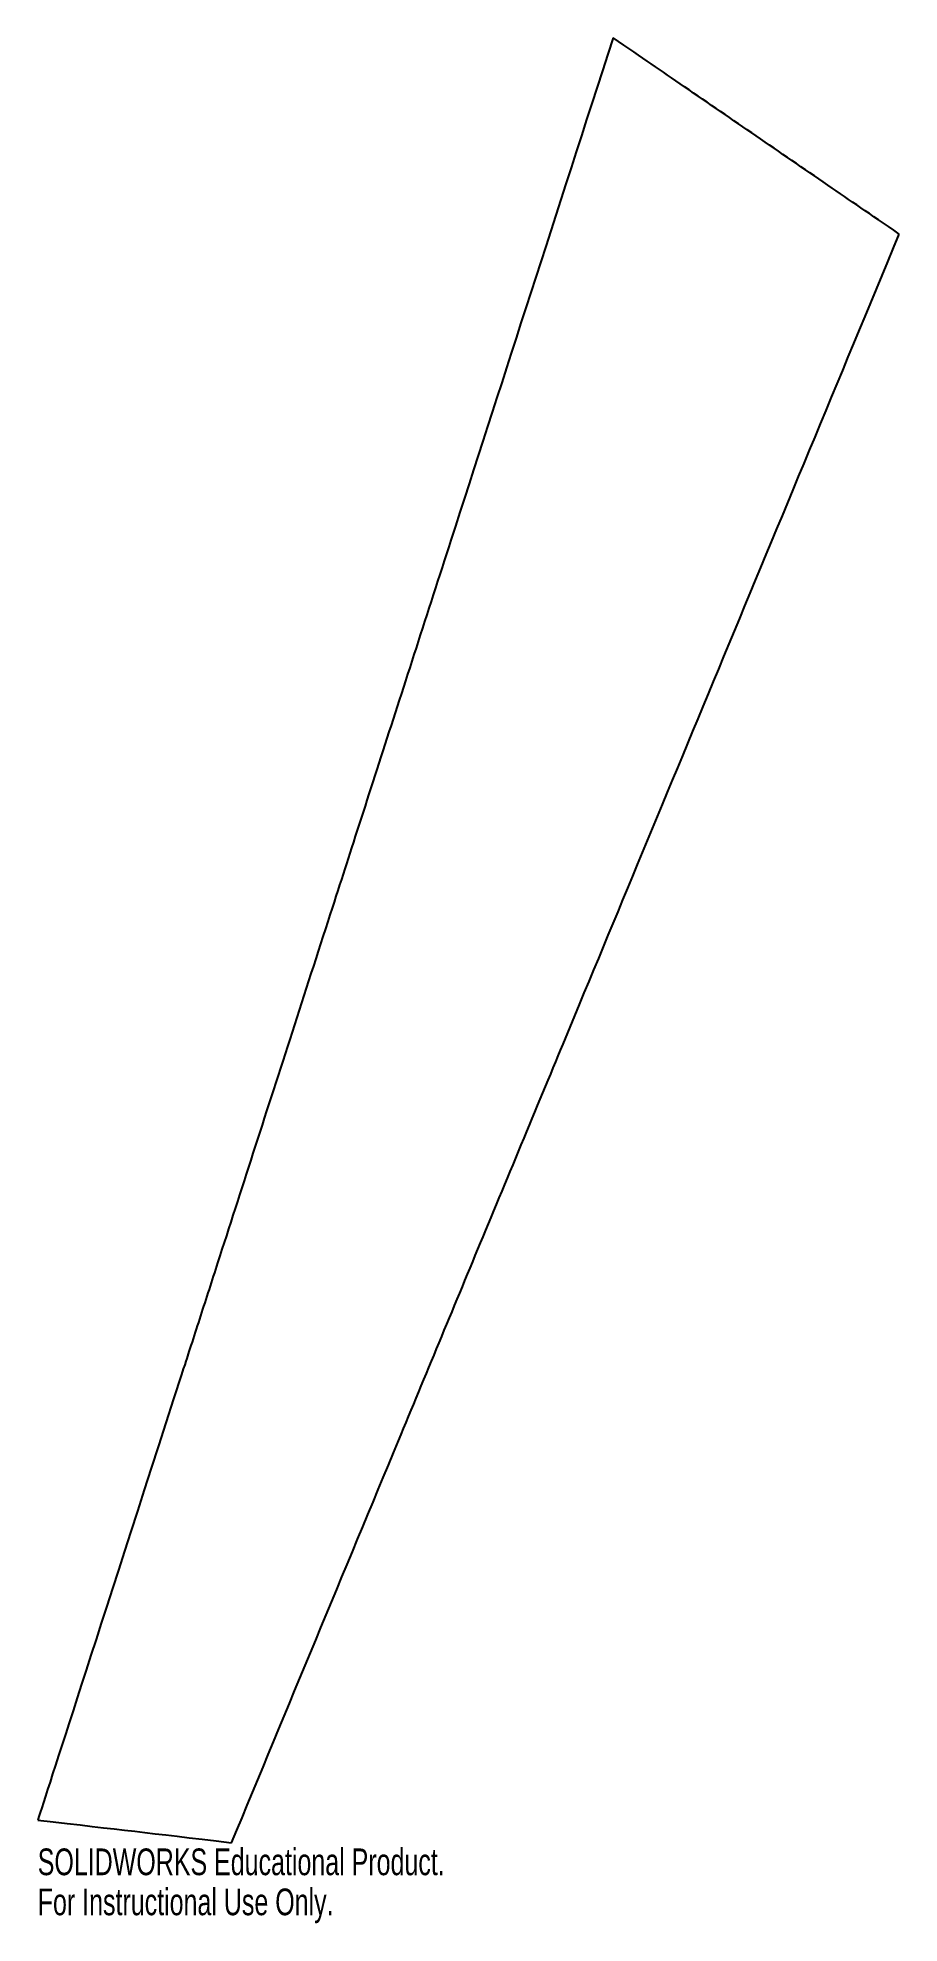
# Model space of a CAD drawing. Header units: millimetres. Extents: x 155 to 311, y -438 to -97.
import ezdxf

# ---------------------------------------------------------------- set-up
doc = ezdxf.new("R2010")
doc.units = ezdxf.units.MM
doc.styles.add('SLDTEXTSTYLE0', font='TXT', dxfattribs={"width": 0.7})

msp = doc.modelspace()

# ---------------------------------------------------------------- linework, layer by layer
at = {"color": 7, "linetype": 'Continuous', "lineweight": 25}
for points, knots in [([(259.48, -97), (249.13, -129.07), (234.86, -173.29), (220.4, -218.1), (214.67, -235.84), (210.96, -247.35), (209.73, -251.14), (202.73, -272.85), (195.97, -293.78), (188.52, -316.87), (184.9, -328.08), (183.38, -332.81), (182.36, -335.95), (182.32, -336.07), (165.9, -386.97), (157.22, -413.86), (155.32, -419.75)], [0, 0, 0, 0, 0.25, 0.375, 0.4375, 0.4375, 0.5, 0.5, 0.625, 0.6875, 0.71875, 0.734375, 0.734375, 0.75, 0.75, 1, 1, 1, 1]), ([(311.3, -132.57), (305.76, -128.77), (302.61, -126.61), (294.07, -120.75), (289.67, -117.73), (281.1, -111.85), (276.81, -108.91), (268.05, -102.89), (265.02, -100.81), (259.48, -97)], [0, 0, 0, 0, 0.25, 0.25, 0.5, 0.5, 0.75, 0.75, 1, 1, 1, 1]), ([(190.41, -423.88), (200.48, -399.61), (210.9, -374.51), (225.5, -339.33), (230.45, -327.39), (240.52, -303.12), (246.32, -289.15), (268.98, -234.54), (289.13, -185.98), (311.3, -132.57)], [0, 0, 0, 0, 0.25, 0.25, 0.375, 0.375, 0.5, 0.5, 1, 1, 1, 1])]:
    msp.add_open_spline(points, degree=3, knots=knots, dxfattribs=at)
msp.add_open_spline([(155.32, -419.75), (170.92, -421.57), (174.82, -422), (190.41, -423.88)], degree=3, dxfattribs=at)

# ---------------------------------------------------------------- texts
at = {"color": 7, "linetype": 'Continuous', "char_height": 4.8336, "attachment_point": 1, "style": 'SLDTEXTSTYLE0'}
for s, insert in [('SOLIDWORKS Educational Product.', (155.32, -424.9)), ('For Instructional Use Only.', (155.32, -432.15))]:
    msp.add_mtext(s, dxfattribs=dict(at, insert=insert))

doc.saveas('drawing.dxf')
